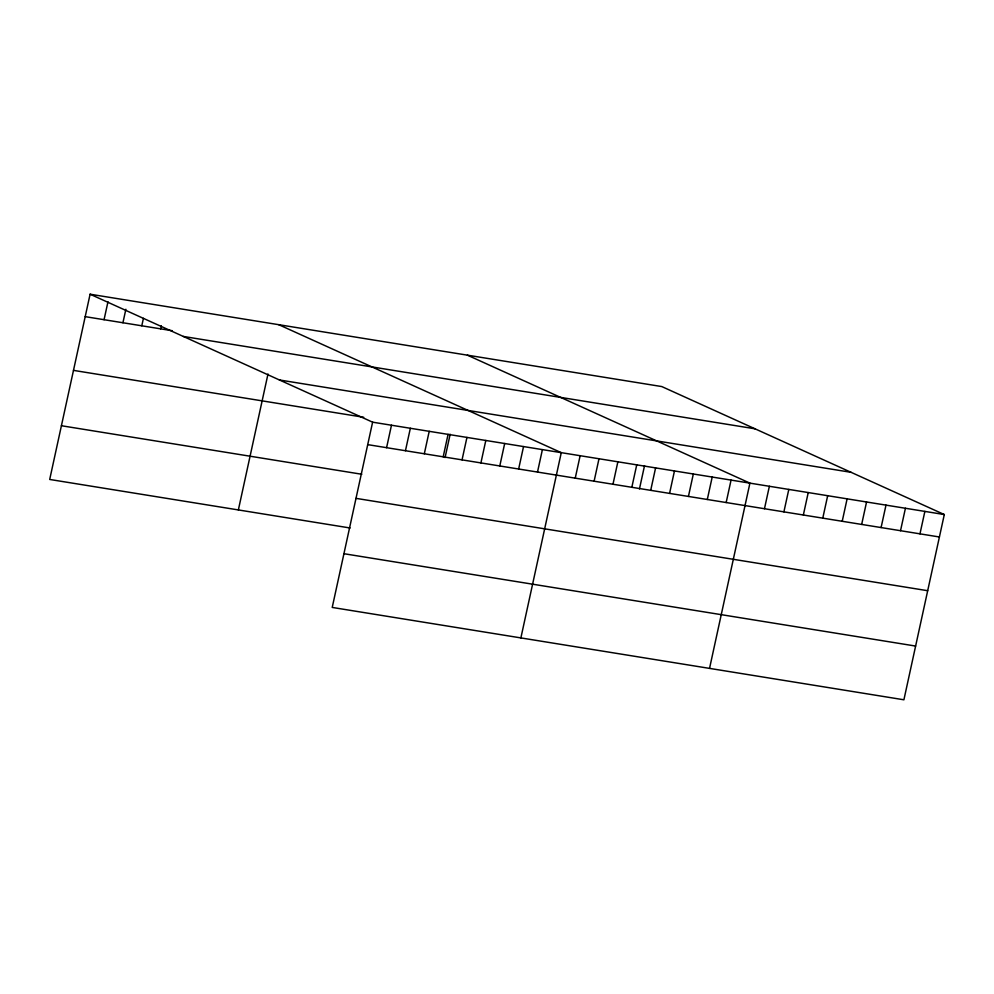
<?xml version="1.0" encoding="UTF-8"?>
<svg xmlns="http://www.w3.org/2000/svg" width="994" height="994" viewBox="0 0 994 994"><rect width="100%" height="100%" fill="white"/><g stroke="black" fill="none" stroke-linecap="round" stroke-linejoin="round"><path stroke-width="1.49" d="M90.094 294.212L372.613 422.177L332.22 607.433L903.906 699.788L944.3 514.544L661.78 386.567L90.094 294.212L49.7 479.456L350.099 527.988M104.059 319.708L107.973 301.754M122.933 322.752L125.865 309.283M141.794 325.796L143.422 318.316M160.655 328.852L161.314 325.858M238.361 509.934L267.995 373.993M386.591 447.673L391.474 425.233M405.453 450.717L410.348 428.277M424.314 453.773L429.209 431.321M443.187 456.818L448.07 434.378M445.076 457.563L450.158 434.254M462.048 459.862L466.944 437.422M480.91 462.918L485.805 440.466M499.783 465.962L504.679 443.51M518.644 469.006L523.54 446.567M537.505 472.063L542.401 449.611M520.881 637.912L561.275 452.655L278.742 324.69M575.24 478.151L580.136 455.712M594.101 481.208L598.997 458.756M612.975 484.252L617.87 461.8M631.836 487.296L636.732 464.857M639.453 488.961L644.534 465.652M650.71 490.34L655.593 467.901M669.571 493.397L674.466 470.945M688.432 496.441L693.327 474.001M707.306 499.485L712.201 477.045M726.167 502.542L731.062 480.09M709.542 668.39L749.923 483.134L467.404 355.169M764.473 508.729L769.368 486.277M783.906 511.86L788.801 489.421M803.351 515.004L808.234 492.564M822.784 518.147L827.679 495.695M842.216 521.291L847.112 498.839M861.661 524.422L866.557 501.982M881.094 527.566L885.989 505.126M900.527 530.709L905.422 508.257M919.972 533.853L924.867 511.401M85.198 316.651L172.273 330.729M183.318 336.444L755.005 428.799M279.376 379.957L851.063 472.312M73.481 370.377L363.717 417.269M372.613 422.177L944.3 514.544M367.718 444.629L939.405 536.984M61.417 425.73L361.816 474.262M356.001 498.354L927.688 590.709M343.936 553.708L915.623 646.063"/></g></svg>
